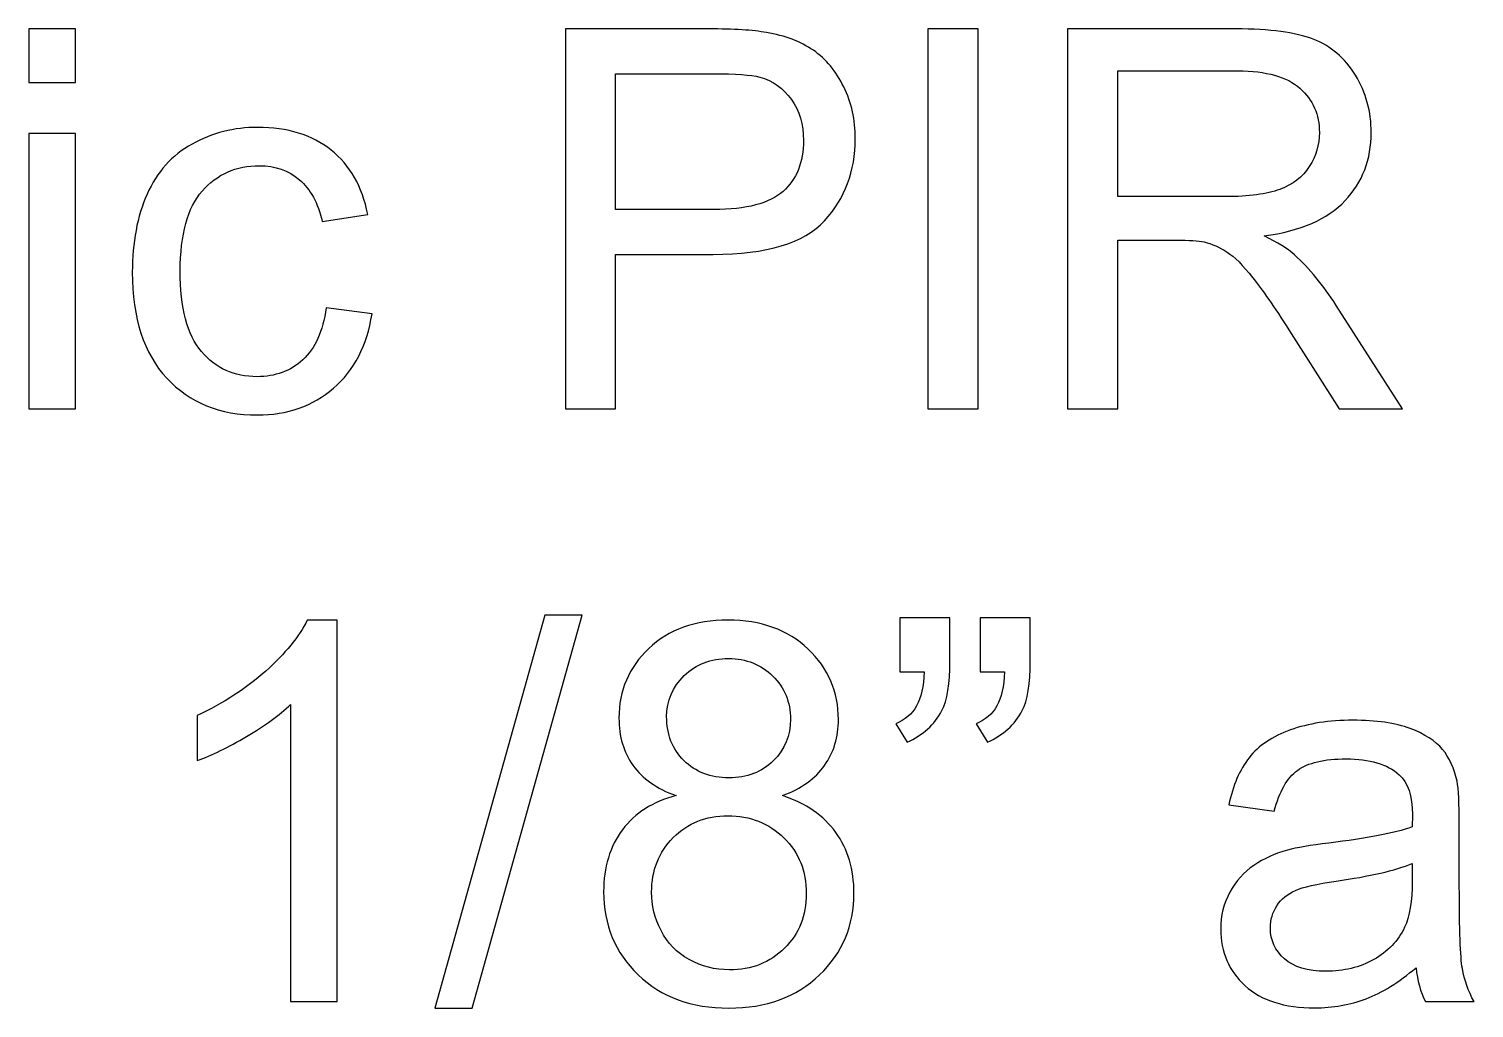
# Model space of a CAD drawing. Header units: inches. Extents: x -3.1 to 14.9, y -9.8 to 5.5.
# Drawn here: x 11.421 to 12.329, y -0.561 to 0.054 of the extents above; entities that cross this region are included whole.
import ezdxf

# ---------------------------------------------------------------- set-up
doc = ezdxf.new("R2010")
doc.units = ezdxf.units.IN
doc.header["$MEASUREMENT"] = 0
doc.layers.add('Layer 1', color=7, linetype='Continuous')

msp = doc.modelspace()

# ---------------------------------------------------------------- linework, layer by layer
at = {"layer": 'Layer 1', "color": 250}
for points, knots in [([(11.42141, 0.01985), (11.42141, 0.01985), (11.42141, 0.05357), (11.42141, 0.05357), (11.42141, 0.05357), (11.42141, 0.05357), (11.45074, 0.05357), (11.45074, 0.05357), (11.45074, 0.05357), (11.45074, 0.05357), (11.45074, 0.01985), (11.45074, 0.01985), (11.45074, 0.01985), (11.45074, 0.01985), (11.42141, 0.01985), (11.42141, 0.01985)], [0, 0, 0, 0, 0.2, 0.2, 0.2, 0.2, 0.4, 0.4, 0.4, 0.4, 0.6, 0.6, 0.6, 0.6, 1, 1, 1, 1]), ([(11.75835, -0.18504), (11.75835, -0.18504), (11.75835, 0.05357), (11.75835, 0.05357), (11.75835, 0.05357), (11.75835, 0.05357), (11.84835, 0.05357), (11.84835, 0.05357), (11.84835, 0.05357), (11.86419, 0.05357), (11.8763, 0.0528), (11.88463, 0.0513), (11.88463, 0.0513), (11.89635, 0.04935), (11.90619, 0.04563), (11.91413, 0.04013), (11.91413, 0.04013), (11.92202, 0.03469), (11.92841, 0.02696), (11.93324, 0.01713), (11.93324, 0.01713), (11.93807, 0.00724), (11.94046, -0.00359), (11.94046, -0.01543), (11.94046, -0.01543), (11.94046, -0.0357), (11.93402, -0.05293), (11.92113, -0.06698), (11.92113, -0.06698), (11.90819, -0.08098), (11.88485, -0.08804), (11.85113, -0.08804), (11.85113, -0.08804), (11.85113, -0.08804), (11.78991, -0.08804), (11.78991, -0.08804), (11.78991, -0.08804), (11.78991, -0.08804), (11.78991, -0.18504), (11.78991, -0.18504), (11.78991, -0.18504), (11.78991, -0.18504), (11.75835, -0.18504), (11.75835, -0.18504)], [0, 0, 0, 0, 0.083333, 0.083333, 0.083333, 0.083333, 0.166667, 0.166667, 0.166667, 0.166667, 0.25, 0.25, 0.25, 0.25, 0.333333, 0.333333, 0.333333, 0.333333, 0.416667, 0.416667, 0.416667, 0.416667, 0.5, 0.5, 0.5, 0.5, 0.583333, 0.583333, 0.583333, 0.583333, 0.666667, 0.666667, 0.666667, 0.666667, 0.75, 0.75, 0.75, 0.75, 0.833333, 0.833333, 0.833333, 0.833333, 1, 1, 1, 1]), ([(11.98607, -0.18504), (11.98607, -0.18504), (11.98607, 0.05357), (11.98607, 0.05357), (11.98607, 0.05357), (11.98607, 0.05357), (12.01763, 0.05357), (12.01763, 0.05357), (12.01763, 0.05357), (12.01763, 0.05357), (12.01763, -0.18504), (12.01763, -0.18504), (12.01763, -0.18504), (12.01763, -0.18504), (11.98607, -0.18504), (11.98607, -0.18504)], [0, 0, 0, 0, 0.2, 0.2, 0.2, 0.2, 0.4, 0.4, 0.4, 0.4, 0.6, 0.6, 0.6, 0.6, 1, 1, 1, 1]), ([(12.0738, -0.18504), (12.0738, -0.18504), (12.0738, 0.05357), (12.0738, 0.05357), (12.0738, 0.05357), (12.0738, 0.05357), (12.17957, 0.05357), (12.17957, 0.05357), (12.17957, 0.05357), (12.20085, 0.05357), (12.21702, 0.05141), (12.22807, 0.04713), (12.22807, 0.04713), (12.23913, 0.04285), (12.24796, 0.0353), (12.25463, 0.02446), (12.25463, 0.02446), (12.26124, 0.01357), (12.26452, 0.00157), (12.26452, -0.01154), (12.26452, -0.01154), (12.26452, -0.02848), (12.25907, -0.0427), (12.24807, -0.05431), (12.24807, -0.05431), (12.23713, -0.06593), (12.22019, -0.07331), (12.1973, -0.07648), (12.1973, -0.07648), (12.20569, -0.08048), (12.21202, -0.08443), (12.21635, -0.08837), (12.21635, -0.08837), (12.22557, -0.09681), (12.2343, -0.10743), (12.24257, -0.12009), (12.24257, -0.12009), (12.24257, -0.12009), (12.28407, -0.18504), (12.28407, -0.18504), (12.28407, -0.18504), (12.28407, -0.18504), (12.24435, -0.18504), (12.24435, -0.18504), (12.24435, -0.18504), (12.24435, -0.18504), (12.2128, -0.13537), (12.2128, -0.13537), (12.2128, -0.13537), (12.20357, -0.12109), (12.19596, -0.11009), (12.18996, -0.10254), (12.18996, -0.10254), (12.18402, -0.09493), (12.17869, -0.08959), (12.17396, -0.08659), (12.17396, -0.08659), (12.16924, -0.08354), (12.16446, -0.08143), (12.15957, -0.0802), (12.15957, -0.0802), (12.15596, -0.07948), (12.15013, -0.07909), (12.14196, -0.07909), (12.14196, -0.07909), (12.14196, -0.07909), (12.10535, -0.07909), (12.10535, -0.07909), (12.10535, -0.07909), (12.10535, -0.07909), (12.10535, -0.18504), (12.10535, -0.18504), (12.10535, -0.18504), (12.10535, -0.18504), (12.0738, -0.18504), (12.0738, -0.18504)], [0, 0, 0, 0, 0.05, 0.05, 0.05, 0.05, 0.1, 0.1, 0.1, 0.1, 0.15, 0.15, 0.15, 0.15, 0.2, 0.2, 0.2, 0.2, 0.25, 0.25, 0.25, 0.25, 0.3, 0.3, 0.3, 0.3, 0.35, 0.35, 0.35, 0.35, 0.4, 0.4, 0.4, 0.4, 0.45, 0.45, 0.45, 0.45, 0.5, 0.5, 0.5, 0.5, 0.55, 0.55, 0.55, 0.55, 0.6, 0.6, 0.6, 0.6, 0.65, 0.65, 0.65, 0.65, 0.7, 0.7, 0.7, 0.7, 0.75, 0.75, 0.75, 0.75, 0.8, 0.8, 0.8, 0.8, 0.85, 0.85, 0.85, 0.85, 0.9, 0.9, 0.9, 0.9, 1, 1, 1, 1]), ([(11.78991, -0.05987), (11.78991, -0.05987), (11.85163, -0.05987), (11.85163, -0.05987), (11.85163, -0.05987), (11.87202, -0.05987), (11.88652, -0.05609), (11.89507, -0.04848), (11.89507, -0.04848), (11.90363, -0.04087), (11.90791, -0.0302), (11.90791, -0.01643), (11.90791, -0.01643), (11.90791, -0.00643), (11.90541, 0.00213), (11.90035, 0.00924), (11.90035, 0.00924), (11.8953, 0.01635), (11.88869, 0.02102), (11.88041, 0.0233), (11.88041, 0.0233), (11.87507, 0.02469), (11.8653, 0.02541), (11.85096, 0.02541), (11.85096, 0.02541), (11.85096, 0.02541), (11.78991, 0.02541), (11.78991, 0.02541), (11.78991, 0.02541), (11.78991, 0.02541), (11.78991, -0.05987), (11.78991, -0.05987)], [0, 0, 0, 0, 0.111111, 0.111111, 0.111111, 0.111111, 0.222222, 0.222222, 0.222222, 0.222222, 0.333333, 0.333333, 0.333333, 0.333333, 0.444444, 0.444444, 0.444444, 0.444444, 0.555556, 0.555556, 0.555556, 0.555556, 0.666667, 0.666667, 0.666667, 0.666667, 0.777778, 0.777778, 0.777778, 0.777778, 1, 1, 1, 1]), ([(12.10535, -0.05176), (12.10535, -0.05176), (12.17324, -0.05176), (12.17324, -0.05176), (12.17324, -0.05176), (12.18763, -0.05176), (12.19896, -0.05026), (12.20707, -0.04726), (12.20707, -0.04726), (12.21524, -0.04426), (12.22141, -0.03948), (12.22563, -0.03293), (12.22563, -0.03293), (12.22985, -0.02637), (12.23196, -0.01926), (12.23196, -0.01154), (12.23196, -0.01154), (12.23196, -0.00026), (12.22791, 0.00902), (12.21969, 0.0163), (12.21969, 0.0163), (12.21152, 0.02357), (12.19857, 0.02719), (12.18085, 0.02719), (12.18085, 0.02719), (12.18085, 0.02719), (12.10535, 0.02719), (12.10535, 0.02719), (12.10535, 0.02719), (12.10535, 0.02719), (12.10535, -0.05176), (12.10535, -0.05176)], [0, 0, 0, 0, 0.111111, 0.111111, 0.111111, 0.111111, 0.222222, 0.222222, 0.222222, 0.222222, 0.333333, 0.333333, 0.333333, 0.333333, 0.444444, 0.444444, 0.444444, 0.444444, 0.555556, 0.555556, 0.555556, 0.555556, 0.666667, 0.666667, 0.666667, 0.666667, 0.777778, 0.777778, 0.777778, 0.777778, 1, 1, 1, 1]), ([(11.60813, -0.1217), (11.60813, -0.1217), (11.63691, -0.12548), (11.63691, -0.12548), (11.63691, -0.12548), (11.6338, -0.14532), (11.62574, -0.16087), (11.61274, -0.17209), (11.61274, -0.17209), (11.5998, -0.18332), (11.58385, -0.18893), (11.56496, -0.18893), (11.56496, -0.18893), (11.54135, -0.18893), (11.5223, -0.1812), (11.50796, -0.16576), (11.50796, -0.16576), (11.49357, -0.15032), (11.48635, -0.12815), (11.48635, -0.09926), (11.48635, -0.09926), (11.48635, -0.08059), (11.48946, -0.06426), (11.49563, -0.05026), (11.49563, -0.05026), (11.50185, -0.03626), (11.51124, -0.02576), (11.52391, -0.01876), (11.52391, -0.01876), (11.53652, -0.01176), (11.5503, -0.00826), (11.56513, -0.00826), (11.56513, -0.00826), (11.58391, -0.00826), (11.5993, -0.01304), (11.61119, -0.02254), (11.61119, -0.02254), (11.62313, -0.03204), (11.6308, -0.04548), (11.63419, -0.06298), (11.63419, -0.06298), (11.63419, -0.06298), (11.60569, -0.06737), (11.60569, -0.06737), (11.60569, -0.06737), (11.60296, -0.05576), (11.59819, -0.04704), (11.5913, -0.04115), (11.5913, -0.04115), (11.58441, -0.03531), (11.57607, -0.03237), (11.5663, -0.03237), (11.5663, -0.03237), (11.55152, -0.03237), (11.53952, -0.03765), (11.5303, -0.04826), (11.5303, -0.04826), (11.52107, -0.05881), (11.51646, -0.07554), (11.51646, -0.09843), (11.51646, -0.09843), (11.51646, -0.12165), (11.52091, -0.13854), (11.52985, -0.14909), (11.52985, -0.14909), (11.53874, -0.15959), (11.55035, -0.16487), (11.56469, -0.16487), (11.56469, -0.16487), (11.57619, -0.16487), (11.58574, -0.16132), (11.59346, -0.15426), (11.59346, -0.15426), (11.60119, -0.1472), (11.60607, -0.13637), (11.60813, -0.1217)], [0, 0, 0, 0, 0.05, 0.05, 0.05, 0.05, 0.1, 0.1, 0.1, 0.1, 0.15, 0.15, 0.15, 0.15, 0.2, 0.2, 0.2, 0.2, 0.25, 0.25, 0.25, 0.25, 0.3, 0.3, 0.3, 0.3, 0.35, 0.35, 0.35, 0.35, 0.4, 0.4, 0.4, 0.4, 0.45, 0.45, 0.45, 0.45, 0.5, 0.5, 0.5, 0.5, 0.55, 0.55, 0.55, 0.55, 0.6, 0.6, 0.6, 0.6, 0.65, 0.65, 0.65, 0.65, 0.7, 0.7, 0.7, 0.7, 0.75, 0.75, 0.75, 0.75, 0.8, 0.8, 0.8, 0.8, 0.85, 0.85, 0.85, 0.85, 0.9, 0.9, 0.9, 0.9, 1, 1, 1, 1]), ([(11.42141, -0.18504), (11.42141, -0.18504), (11.42141, -0.0122), (11.42141, -0.0122), (11.42141, -0.0122), (11.42141, -0.0122), (11.45074, -0.0122), (11.45074, -0.0122), (11.45074, -0.0122), (11.45074, -0.0122), (11.45074, -0.18504), (11.45074, -0.18504), (11.45074, -0.18504), (11.45074, -0.18504), (11.42141, -0.18504), (11.42141, -0.18504)], [0, 0, 0, 0, 0.2, 0.2, 0.2, 0.2, 0.4, 0.4, 0.4, 0.4, 0.6, 0.6, 0.6, 0.6, 1, 1, 1, 1]), ([(11.67629, -0.56148), (11.67629, -0.56148), (11.74546, -0.31476), (11.74546, -0.31476), (11.74546, -0.31476), (11.74546, -0.31476), (11.7689, -0.31476), (11.7689, -0.31476), (11.7689, -0.31476), (11.7689, -0.31476), (11.6999, -0.56148), (11.6999, -0.56148), (11.6999, -0.56148), (11.6999, -0.56148), (11.67629, -0.56148), (11.67629, -0.56148)], [0, 0, 0, 0, 0.2, 0.2, 0.2, 0.2, 0.4, 0.4, 0.4, 0.4, 0.6, 0.6, 0.6, 0.6, 1, 1, 1, 1]), ([(11.96846, -0.35037), (11.96846, -0.35037), (11.96846, -0.31637), (11.96846, -0.31637), (11.96846, -0.31637), (11.96846, -0.31637), (11.99985, -0.31637), (11.99985, -0.31637), (11.99985, -0.31637), (11.99985, -0.31637), (11.99985, -0.34326), (11.99985, -0.34326), (11.99985, -0.34326), (11.99985, -0.35776), (11.99818, -0.36826), (11.99485, -0.37465), (11.99485, -0.37465), (11.99018, -0.38343), (11.9829, -0.39004), (11.97301, -0.39448), (11.97301, -0.39448), (11.97301, -0.39448), (11.96585, -0.38293), (11.96585, -0.38293), (11.96585, -0.38293), (11.97168, -0.38054), (11.97607, -0.37682), (11.97896, -0.37165), (11.97896, -0.37165), (11.98185, -0.36648), (11.9834, -0.35943), (11.98374, -0.35037), (11.98374, -0.35037), (11.98374, -0.35037), (11.96846, -0.35037), (11.96846, -0.35037)], [0, 0, 0, 0, 0.1, 0.1, 0.1, 0.1, 0.2, 0.2, 0.2, 0.2, 0.3, 0.3, 0.3, 0.3, 0.4, 0.4, 0.4, 0.4, 0.5, 0.5, 0.5, 0.5, 0.6, 0.6, 0.6, 0.6, 0.7, 0.7, 0.7, 0.7, 0.8, 0.8, 0.8, 0.8, 1, 1, 1, 1]), ([(12.0189, -0.35037), (12.0189, -0.35037), (12.0189, -0.31637), (12.0189, -0.31637), (12.0189, -0.31637), (12.0189, -0.31637), (12.05035, -0.31637), (12.05035, -0.31637), (12.05035, -0.31637), (12.05035, -0.31637), (12.05035, -0.34326), (12.05035, -0.34326), (12.05035, -0.34326), (12.05035, -0.35776), (12.04863, -0.36826), (12.04529, -0.37465), (12.04529, -0.37465), (12.04063, -0.38343), (12.03335, -0.39004), (12.02346, -0.39448), (12.02346, -0.39448), (12.02346, -0.39448), (12.01629, -0.38293), (12.01629, -0.38293), (12.01629, -0.38293), (12.02218, -0.38054), (12.02652, -0.37682), (12.0294, -0.37165), (12.0294, -0.37165), (12.03229, -0.36648), (12.0339, -0.35943), (12.03418, -0.35037), (12.03418, -0.35037), (12.03418, -0.35037), (12.0189, -0.35037), (12.0189, -0.35037)], [0, 0, 0, 0, 0.1, 0.1, 0.1, 0.1, 0.2, 0.2, 0.2, 0.2, 0.3, 0.3, 0.3, 0.3, 0.4, 0.4, 0.4, 0.4, 0.5, 0.5, 0.5, 0.5, 0.6, 0.6, 0.6, 0.6, 0.7, 0.7, 0.7, 0.7, 0.8, 0.8, 0.8, 0.8, 1, 1, 1, 1]), ([(11.61507, -0.55743), (11.61507, -0.55743), (11.58579, -0.55743), (11.58579, -0.55743), (11.58579, -0.55743), (11.58579, -0.55743), (11.58579, -0.37076), (11.58579, -0.37076), (11.58579, -0.37076), (11.57874, -0.37748), (11.56951, -0.3842), (11.55807, -0.39093), (11.55807, -0.39093), (11.54657, -0.39765), (11.53629, -0.4027), (11.52718, -0.40604), (11.52718, -0.40604), (11.52718, -0.40604), (11.52718, -0.37776), (11.52718, -0.37776), (11.52718, -0.37776), (11.54357, -0.37004), (11.5579, -0.3607), (11.57018, -0.34976), (11.57018, -0.34976), (11.5824, -0.33876), (11.59113, -0.32815), (11.59624, -0.31782), (11.59624, -0.31782), (11.59624, -0.31782), (11.61507, -0.31782), (11.61507, -0.31782), (11.61507, -0.31782), (11.61507, -0.31782), (11.61507, -0.55743), (11.61507, -0.55743)], [0, 0, 0, 0, 0.1, 0.1, 0.1, 0.1, 0.2, 0.2, 0.2, 0.2, 0.3, 0.3, 0.3, 0.3, 0.4, 0.4, 0.4, 0.4, 0.5, 0.5, 0.5, 0.5, 0.6, 0.6, 0.6, 0.6, 0.7, 0.7, 0.7, 0.7, 0.8, 0.8, 0.8, 0.8, 1, 1, 1, 1]), ([(11.82785, -0.42804), (11.81568, -0.42359), (11.80668, -0.41726), (11.80079, -0.40898), (11.80079, -0.40898), (11.79496, -0.40076), (11.79201, -0.39087), (11.79201, -0.37937), (11.79201, -0.37937), (11.79201, -0.36198), (11.79824, -0.34743), (11.81074, -0.33559), (11.81074, -0.33559), (11.82324, -0.32376), (11.83979, -0.31782), (11.86051, -0.31782), (11.86051, -0.31782), (11.88135, -0.31782), (11.89813, -0.32387), (11.91085, -0.33598), (11.91085, -0.33598), (11.92351, -0.34809), (11.92985, -0.36282), (11.92985, -0.3802), (11.92985, -0.3802), (11.92985, -0.39126), (11.92696, -0.40087), (11.92118, -0.40909), (11.92118, -0.40909), (11.91535, -0.41726), (11.90657, -0.42359), (11.89474, -0.42804), (11.89474, -0.42804), (11.90935, -0.43282), (11.92051, -0.44048), (11.92818, -0.45115), (11.92818, -0.45115), (11.93579, -0.46176), (11.93963, -0.47448), (11.93963, -0.4892), (11.93963, -0.4892), (11.93963, -0.50965), (11.9324, -0.52676), (11.91801, -0.54065), (11.91801, -0.54065), (11.90357, -0.55454), (11.88457, -0.56148), (11.86101, -0.56148), (11.86101, -0.56148), (11.83746, -0.56148), (11.81851, -0.55454), (11.80407, -0.54059), (11.80407, -0.54059), (11.78962, -0.52665), (11.7824, -0.50926), (11.7824, -0.48843), (11.7824, -0.48843), (11.7824, -0.47293), (11.78635, -0.45993), (11.79424, -0.44943), (11.79424, -0.44943), (11.80207, -0.43898), (11.81329, -0.43182), (11.82785, -0.42804)], [0, 0, 0, 0, 0.058824, 0.058824, 0.058824, 0.058824, 0.117647, 0.117647, 0.117647, 0.117647, 0.176471, 0.176471, 0.176471, 0.176471, 0.235294, 0.235294, 0.235294, 0.235294, 0.294118, 0.294118, 0.294118, 0.294118, 0.352941, 0.352941, 0.352941, 0.352941, 0.411765, 0.411765, 0.411765, 0.411765, 0.470588, 0.470588, 0.470588, 0.470588, 0.529412, 0.529412, 0.529412, 0.529412, 0.588235, 0.588235, 0.588235, 0.588235, 0.647059, 0.647059, 0.647059, 0.647059, 0.705882, 0.705882, 0.705882, 0.705882, 0.764706, 0.764706, 0.764706, 0.764706, 0.823529, 0.823529, 0.823529, 0.823529, 0.882353, 0.882353, 0.882353, 0.882353, 1, 1, 1, 1]), ([(11.82196, -0.37837), (11.82196, -0.38965), (11.82563, -0.39887), (11.83285, -0.40604), (11.83285, -0.40604), (11.84013, -0.4132), (11.84957, -0.41682), (11.86118, -0.41682), (11.86118, -0.41682), (11.87246, -0.41682), (11.88174, -0.41326), (11.88896, -0.40615), (11.88896, -0.40615), (11.89618, -0.39904), (11.89974, -0.39032), (11.89974, -0.38004), (11.89974, -0.38004), (11.89974, -0.36926), (11.89607, -0.36026), (11.88863, -0.35293), (11.88863, -0.35293), (11.88118, -0.34559), (11.87196, -0.34193), (11.86085, -0.34193), (11.86085, -0.34193), (11.84968, -0.34193), (11.8404, -0.34554), (11.83301, -0.35265), (11.83301, -0.35265), (11.82563, -0.35982), (11.82196, -0.36843), (11.82196, -0.37837)], [0, 0, 0, 0, 0.111111, 0.111111, 0.111111, 0.111111, 0.222222, 0.222222, 0.222222, 0.222222, 0.333333, 0.333333, 0.333333, 0.333333, 0.444444, 0.444444, 0.444444, 0.444444, 0.555556, 0.555556, 0.555556, 0.555556, 0.666667, 0.666667, 0.666667, 0.666667, 0.777778, 0.777778, 0.777778, 0.777778, 1, 1, 1, 1]), ([(12.29268, -0.53609), (12.28179, -0.54532), (12.27135, -0.55182), (12.26135, -0.55565), (12.26135, -0.55565), (12.25129, -0.55943), (12.24051, -0.56132), (12.22901, -0.56132), (12.22901, -0.56132), (12.21001, -0.56132), (12.19546, -0.55671), (12.18524, -0.54743), (12.18524, -0.54743), (12.17507, -0.53815), (12.16996, -0.52626), (12.16996, -0.51187), (12.16996, -0.51187), (12.16996, -0.50337), (12.17185, -0.49565), (12.17574, -0.48865), (12.17574, -0.48865), (12.17957, -0.48165), (12.18462, -0.47604), (12.19085, -0.47182), (12.19085, -0.47182), (12.19712, -0.46759), (12.20412, -0.46437), (12.21196, -0.4622), (12.21196, -0.4622), (12.21768, -0.4607), (12.22635, -0.4592), (12.23796, -0.45782), (12.23796, -0.45782), (12.26163, -0.45498), (12.27907, -0.45165), (12.29024, -0.4477), (12.29024, -0.4477), (12.29035, -0.4437), (12.2904, -0.44115), (12.2904, -0.44009), (12.2904, -0.44009), (12.2904, -0.42815), (12.28763, -0.4197), (12.28207, -0.41487), (12.28207, -0.41487), (12.27463, -0.4082), (12.26346, -0.40493), (12.24874, -0.40493), (12.24874, -0.40493), (12.23496, -0.40493), (12.22479, -0.40732), (12.21818, -0.41215), (12.21818, -0.41215), (12.21162, -0.41698), (12.20679, -0.42554), (12.20362, -0.43782), (12.20362, -0.43782), (12.20362, -0.43782), (12.17501, -0.43387), (12.17501, -0.43387), (12.17501, -0.43387), (12.17762, -0.42165), (12.1819, -0.4117), (12.18785, -0.4042), (12.18785, -0.4042), (12.19379, -0.39665), (12.20246, -0.39082), (12.21374, -0.38676), (12.21374, -0.38676), (12.22501, -0.3827), (12.23807, -0.38065), (12.25296, -0.38065), (12.25296, -0.38065), (12.26774, -0.38065), (12.27968, -0.38243), (12.2889, -0.38587), (12.2889, -0.38587), (12.29813, -0.38937), (12.3049, -0.3937), (12.30929, -0.39898), (12.30929, -0.39898), (12.31363, -0.40426), (12.31663, -0.41087), (12.3184, -0.41893), (12.3184, -0.41893), (12.31935, -0.42393), (12.31985, -0.43293), (12.31985, -0.44593), (12.31985, -0.44593), (12.31985, -0.44593), (12.31985, -0.48498), (12.31985, -0.48498), (12.31985, -0.48498), (12.31985, -0.51226), (12.32046, -0.52948), (12.32174, -0.53665), (12.32174, -0.53665), (12.32296, -0.54387), (12.32546, -0.55082), (12.32913, -0.55743), (12.32913, -0.55743), (12.32913, -0.55743), (12.29851, -0.55743), (12.29851, -0.55743), (12.29851, -0.55743), (12.29551, -0.55137), (12.29351, -0.54426), (12.29268, -0.53609)], [0, 0, 0, 0, 0.035714, 0.035714, 0.035714, 0.035714, 0.071429, 0.071429, 0.071429, 0.071429, 0.107143, 0.107143, 0.107143, 0.107143, 0.142857, 0.142857, 0.142857, 0.142857, 0.178571, 0.178571, 0.178571, 0.178571, 0.214286, 0.214286, 0.214286, 0.214286, 0.25, 0.25, 0.25, 0.25, 0.285714, 0.285714, 0.285714, 0.285714, 0.321429, 0.321429, 0.321429, 0.321429, 0.357143, 0.357143, 0.357143, 0.357143, 0.392857, 0.392857, 0.392857, 0.392857, 0.428571, 0.428571, 0.428571, 0.428571, 0.464286, 0.464286, 0.464286, 0.464286, 0.5, 0.5, 0.5, 0.5, 0.535714, 0.535714, 0.535714, 0.535714, 0.571429, 0.571429, 0.571429, 0.571429, 0.607143, 0.607143, 0.607143, 0.607143, 0.642857, 0.642857, 0.642857, 0.642857, 0.678571, 0.678571, 0.678571, 0.678571, 0.714286, 0.714286, 0.714286, 0.714286, 0.75, 0.75, 0.75, 0.75, 0.785714, 0.785714, 0.785714, 0.785714, 0.821429, 0.821429, 0.821429, 0.821429, 0.857143, 0.857143, 0.857143, 0.857143, 0.892857, 0.892857, 0.892857, 0.892857, 0.928571, 0.928571, 0.928571, 0.928571, 1, 1, 1, 1]), ([(11.81251, -0.48859), (11.81251, -0.49693), (11.81451, -0.50504), (11.81846, -0.51282), (11.81846, -0.51282), (11.8224, -0.52065), (11.82829, -0.52671), (11.83613, -0.53098), (11.83613, -0.53098), (11.84396, -0.53526), (11.85235, -0.53743), (11.86135, -0.53743), (11.86135, -0.53743), (11.87535, -0.53743), (11.8869, -0.53293), (11.89601, -0.52387), (11.89601, -0.52387), (11.90513, -0.51487), (11.90968, -0.50343), (11.90968, -0.48954), (11.90968, -0.48954), (11.90968, -0.47543), (11.90501, -0.46376), (11.89563, -0.45454), (11.89563, -0.45454), (11.88624, -0.44532), (11.87446, -0.4407), (11.86035, -0.4407), (11.86035, -0.4407), (11.84657, -0.4407), (11.83518, -0.44526), (11.82613, -0.45437), (11.82613, -0.45437), (11.81707, -0.46354), (11.81251, -0.47493), (11.81251, -0.48859)], [0, 0, 0, 0, 0.1, 0.1, 0.1, 0.1, 0.2, 0.2, 0.2, 0.2, 0.3, 0.3, 0.3, 0.3, 0.4, 0.4, 0.4, 0.4, 0.5, 0.5, 0.5, 0.5, 0.6, 0.6, 0.6, 0.6, 0.7, 0.7, 0.7, 0.7, 0.8, 0.8, 0.8, 0.8, 1, 1, 1, 1]), ([(12.29024, -0.47065), (12.27957, -0.47504), (12.26363, -0.4787), (12.2424, -0.48176), (12.2424, -0.48176), (12.23035, -0.48348), (12.22179, -0.48543), (12.21685, -0.48759), (12.21685, -0.48759), (12.21185, -0.48976), (12.20796, -0.49293), (12.20529, -0.49715), (12.20529, -0.49715), (12.20257, -0.50132), (12.20118, -0.50593), (12.20118, -0.51104), (12.20118, -0.51104), (12.20118, -0.51887), (12.20418, -0.52537), (12.21007, -0.53059), (12.21007, -0.53059), (12.21596, -0.53576), (12.22463, -0.53837), (12.23601, -0.53837), (12.23601, -0.53837), (12.24729, -0.53837), (12.25735, -0.53593), (12.26613, -0.53098), (12.26613, -0.53098), (12.2749, -0.52604), (12.2814, -0.51926), (12.28551, -0.51071), (12.28551, -0.51071), (12.28868, -0.50409), (12.29024, -0.49432), (12.29024, -0.48143), (12.29024, -0.48143), (12.29024, -0.48143), (12.29024, -0.47065), (12.29024, -0.47065)], [0, 0, 0, 0, 0.090909, 0.090909, 0.090909, 0.090909, 0.181818, 0.181818, 0.181818, 0.181818, 0.272727, 0.272727, 0.272727, 0.272727, 0.363636, 0.363636, 0.363636, 0.363636, 0.454545, 0.454545, 0.454545, 0.454545, 0.545455, 0.545455, 0.545455, 0.545455, 0.636364, 0.636364, 0.636364, 0.636364, 0.727273, 0.727273, 0.727273, 0.727273, 0.818182, 0.818182, 0.818182, 0.818182, 1, 1, 1, 1])]:
    msp.add_open_spline(points, degree=3, knots=knots, dxfattribs=at)

doc.saveas('drawing.dxf')
